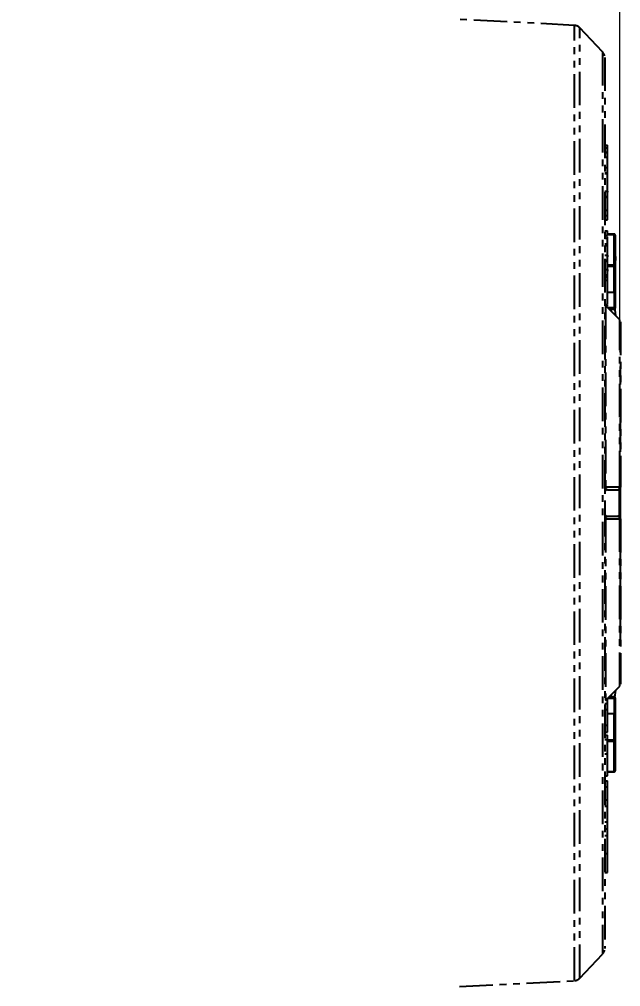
# Model space of a CAD drawing. Header units: millimetres. Extents: x 2404 to 4548, y 1024 to 2541.
# Drawn here: x 3681.1 to 3794.7, y 1289.6 to 1472.6 of the extents above; entities that cross this region are included whole.
import ezdxf

# ---------------------------------------------------------------- set-up
doc = ezdxf.new("R2010")
doc.units = ezdxf.units.MM
doc.linetypes.add('PHANTOM', pattern=[12.7, 6.35, -1.27, 1.27, -1.27, 1.27, -1.27])
doc.layers.add('AM_5', color=3, linetype='Continuous', lineweight=25)
doc.styles.add('SLDTEXTSTYLE1', font='txt.shx', dxfattribs={"width": 0.7, "bigfont": 'gbcbig.shx'})
doc.dimstyles.new('SLDDIMSTYLE12$0', dxfattribs={"dimtxt": 12, "dimasz": 10, "dimexe": 0, "dimexo": 0.0625, "dimgap": 0.875, "dimtad": 1, "dimdec": 1, "dimlfac": 1.8, "dimrnd": 1e-09, "dimzin": 12, "dimdsep": 46, "dimtxsty": 'SLDTEXTSTYLE1', "dimcen": 0.09, "dimdle": 8.16, "dimclrd": 3, "dimclre": 3, "dimadec": 0, "dimazin": 3, "dimtfac": 1, "dimtdec": 1, "dimtofl": 0, "dimtmove": 0, "dimatfit": 3, "dimfxl": 0, "dimfrac": 2, "dimtolj": 1, "dimlwd": 5, "dimlwe": 5, "dimarcsym": 0})

# ---------------------------------------------------------------- blocks, each defined once
blk = doc.blocks.new('*D53')
at = {"layer": 'AM_5', "color": 3, "lineweight": 5, "transparency": 16777216}
blk.add_line((3619.45, 1413.99), (3619.45, 1547.85), dxfattribs=at)
at = {"layer": 'AM_5', "color": 3, "linetype": 'Continuous', "lineweight": 5, "transparency": 16777216}
for p, q in [((3629.45, 1547.85), (3784.53, 1547.85)), ((3794.53, 1415.8), (3794.53, 1547.85))]:
    blk.add_line(p, q, dxfattribs=at)
at = {"layer": 'AM_5', "color": 3, "transparency": 16777216}
for points in [[(3629.45, 1549.52), (3629.45, 1546.18), (3619.45, 1547.85)], [(3784.53, 1549.52), (3784.53, 1546.18), (3794.53, 1547.85)]]:
    blk.add_solid(points, dxfattribs=at)
at = {"layer": 'Defpoints', "color": 0, "transparency": 16777216}
for p in [(3794.53, 1547.85), (3794.53, 1415.74), (3619.45, 1413.92)]:
    blk.add_point(p, dxfattribs=at)
at = {"layer": 'AM_5', "color": 0, "transparency": 16777216, "insert": (3705.98, 1554.72), "char_height": 12, "attachment_point": 5, "style": 'SLDTEXTSTYLE1'}
blk.add_mtext('\\A1;195', dxfattribs=at)

msp = doc.modelspace()

# ---------------------------------------------------------------- linework, layer by layer
at = {"color": 7, "linetype": 'PHANTOM', "lineweight": 25}
for p, q in [((3785.932, 1471.436), (3764.204, 1472.575)), ((3791.265, 1466.414), (3786.942, 1470.971)), ((3791.677, 1448.785), (3792.177, 1448.785)), ((3791.677, 1448.275), (3792.177, 1448.275)), ((3791.677, 1447.445), (3792.177, 1447.445)), ((3791.677, 1447.381), (3792.177, 1447.381)), ((3792.177, 1448.275), (3792.177, 1448.785)), ((3792.177, 1447.445), (3792.177, 1448.275)), ((3792.177, 1446.488), (3792.177, 1447.381)), ((3791.677, 1446.488), (3792.177, 1446.488)), ((3791.677, 1444.573), (3792.177, 1444.573)), ((3791.677, 1443.552), (3792.177, 1443.552)), ((3792.177, 1443.552), (3792.177, 1444.573)), ((3792.177, 1443.679), (3792.177, 1443.675)), ((3792.177, 1443.424), (3792.177, 1443.552)), ((3791.677, 1443.424), (3792.177, 1443.424)), ((3792.177, 1440.105), (3792.177, 1443.424)), ((3791.677, 1440.105), (3792.177, 1440.105)), ((3792.177, 1439.084), (3792.177, 1440.105)), ((3791.677, 1439.084), (3792.177, 1439.084)), ((3791.677, 1438.956), (3792.177, 1438.956)), ((3792.177, 1438.956), (3792.177, 1439.084)), ((3792.177, 1436.467), (3792.177, 1438.956)), ((3791.677, 1436.467), (3792.177, 1436.467)), ((3792.177, 1435.446), (3792.177, 1436.467)), ((3791.677, 1435.446), (3792.177, 1435.446)), ((3791.677, 1434.68), (3792.177, 1434.68)), ((3792.177, 1434.68), (3792.177, 1435.446)), ((3791.677, 1432.574), (3792.177, 1432.574)), ((3792.177, 1431.68), (3792.177, 1432.574)), ((3791.677, 1431.68), (3792.177, 1431.68)), ((3791.677, 1431.17), (3792.177, 1431.17)), ((3793.477, 1431.945), (3792.177, 1431.945)), ((3792.177, 1431.911), (3793.477, 1431.911)), ((3792.177, 1430.085), (3792.177, 1431.17)), ((3791.677, 1430.085), (3792.177, 1430.085)), ((3791.677, 1429.893), (3792.177, 1429.893)), ((3791.677, 1429.829), (3792.177, 1429.829)), ((3792.177, 1429.893), (3792.177, 1430.085)), ((3792.177, 1427.979), (3792.177, 1429.829)), ((3791.677, 1427.979), (3792.177, 1427.979)), ((3792.177, 1427.021), (3792.177, 1427.979)), ((3793.677, 1427.721), (3793.677, 1426.956)), ((3791.677, 1427.021), (3792.177, 1427.021)), ((3791.677, 1426.83), (3792.177, 1426.83)), ((3792.177, 1426.83), (3792.177, 1427.021)), ((3792.177, 1425.234), (3792.177, 1426.83)), ((3792.177, 1426.129), (3793.477, 1426.129)), ((3792.177, 1425.876), (3793.477, 1425.876)), ((3793.477, 1420.943), (3793.477, 1425.876)), ((3793.677, 1421.085), (3793.677, 1426.017)), ((3791.677, 1425.234), (3792.177, 1425.234)), ((3791.677, 1424.277), (3792.177, 1424.277)), ((3792.177, 1424.085), (3791.677, 1424.085)), ((3791.677, 1423.958), (3792.177, 1423.958)), ((3791.677, 1423.83), (3792.177, 1423.83)), ((3792.177, 1424.277), (3792.177, 1425.234)), ((3792.177, 1424.085), (3792.177, 1424.277)), ((3792.177, 1423.958), (3792.177, 1424.085)), ((3792.177, 1423.894), (3792.177, 1423.958)), ((3792.177, 1423.83), (3792.177, 1423.894)), ((3792.177, 1423.255), (3792.177, 1423.83)), ((3791.677, 1423.255), (3792.177, 1423.255)), ((3792.177, 1420.943), (3793.477, 1420.943)), ((3791.677, 1418.66), (3792.177, 1418.66)), ((3794.531, 1415.742), (3791.824, 1418.449)), ((3791.932, 1418.341), (3792.177, 1418.341)), ((3792.177, 1418.341), (3792.177, 1418.504)), ((3793.477, 1418.019), (3792.254, 1418.019)), ((3793.58, 1418.029), (3793.538, 1418.282)), ((3792.507, 1417.765), (3793.477, 1417.765)), ((3792.511, 1417.762), (3793.477, 1417.762)), ((3792.874, 1417.399), (3792.874, 1417.762)), ((3792.877, 1417.395), (3792.877, 1417.762)), ((3793.477, 1417.762), (3793.477, 1417.765)), ((3794.638, 1409.727), (3794.613, 1409.655)), ((3794.632, 1409.695), (3794.65, 1409.758)), ((3794.654, 1409.77), (3794.661, 1409.794)), ((3791.824, 1384.124), (3794.531, 1384.126)), ((3792.178, 1383.595), (3794.178, 1383.595)), ((3794.531, 1384.126), (3794.531, 1384.609)), ((3794.531, 1378.064), (3791.824, 1378.066)), ((3792.056, 1378.565), (3792.178, 1378.595)), ((3792.178, 1378.595), (3794.178, 1378.595)), ((3794.531, 1377.133), (3794.531, 1378.064)), ((3794.661, 1355.247), (3794.671, 1355.249)), ((3794.613, 1352.536), (3794.638, 1352.463)), ((3794.65, 1352.432), (3794.632, 1352.495)), ((3794.677, 1352.25), (3794.653, 1352.425)), ((3794.661, 1352.396), (3794.654, 1352.42)), ((3791.824, 1343.742), (3794.531, 1346.449)), ((3792.874, 1344.427), (3792.874, 1344.792)), ((3792.877, 1344.427), (3792.877, 1344.795)), ((3793.562, 1344.287), (3793.78, 1345.698)), ((3791.677, 1343.171), (3792.177, 1343.171)), ((3792.177, 1343.171), (3792.177, 1344.095)), ((3792.177, 1342.026), (3792.177, 1343.171)), ((3792.253, 1344.17), (3793.477, 1344.17)), ((3793.477, 1344.424), (3792.506, 1344.424)), ((3793.477, 1344.427), (3792.51, 1344.427)), ((3793.477, 1344.424), (3793.477, 1344.427)), ((3791.677, 1342.026), (3792.177, 1342.026)), ((3792.177, 1339.007), (3792.177, 1342.026)), ((3793.477, 1341.246), (3792.177, 1341.246)), ((3793.477, 1336.313), (3793.477, 1341.246)), ((3793.677, 1336.172), (3793.677, 1341.104)), ((3792.177, 1339.007), (3791.677, 1339.007)), ((3791.677, 1337.719), (3792.177, 1337.719)), ((3791.677, 1337.194), (3792.177, 1337.194)), ((3791.677, 1336.347), (3792.177, 1336.347)), ((3792.177, 1334.231), (3792.177, 1337.194)), ((3792.177, 1333.672), (3792.177, 1336.347)), ((3792.177, 1336.313), (3793.477, 1336.313)), ((3792.177, 1336.06), (3793.477, 1336.06)), ((3793.677, 1333.033), (3793.677, 1336.172)), ((3791.677, 1333.672), (3792.177, 1333.672)), ((3793.677, 1330.444), (3793.677, 1333.033)), ((3792.177, 1330.279), (3793.477, 1330.279)), ((3792.177, 1330.244), (3793.477, 1330.244)), ((3791.677, 1329.487), (3792.177, 1329.487)), ((3791.677, 1328.526), (3792.177, 1328.526)), ((3791.677, 1327.384), (3792.177, 1327.384)), ((3792.177, 1324.923), (3792.177, 1327.384)), ((3791.677, 1324.923), (3792.177, 1324.923)), ((3792.177, 1323.778), (3792.177, 1324.923)), ((3791.677, 1323.778), (3792.177, 1323.778)), ((3792.177, 1320.76), (3792.177, 1323.778)), ((3791.677, 1320.76), (3792.177, 1320.76)), ((3791.677, 1319.481), (3792.177, 1319.481)), ((3791.677, 1318.236), (3792.177, 1318.236)), ((3791.677, 1314.828), (3792.177, 1314.828)), ((3792.177, 1311.216), (3792.177, 1314.828)), ((3791.677, 1311.216), (3792.177, 1311.216)), ((3786.942, 1291.22), (3791.265, 1295.776)), ((3764.204, 1289.616), (3785.932, 1290.754))]:
    msp.add_line(p, q, dxfattribs=at)
at = {"color": 7, "linetype": 'PHANTOM', "lineweight": 25, "flags": 128}
for points in [[(3785.932, 1290.754), (3785.932, 1290.763), (3785.932, 1291.015), (3785.932, 1291.617), (3785.932, 1292.565), (3785.932, 1293.857), (3785.932, 1295.487), (3785.932, 1297.45), (3785.932, 1299.736), (3785.932, 1302.338), (3785.932, 1305.246), (3785.932, 1308.447), (3785.932, 1311.931), (3785.932, 1315.682), (3785.932, 1319.688), (3785.932, 1323.931), (3785.932, 1328.396), (3785.932, 1333.065), (3785.932, 1337.921), (3785.932, 1342.944), (3785.932, 1348.115), (3785.932, 1353.414), (3785.932, 1358.82), (3785.932, 1364.313), (3785.932, 1369.871), (3785.932, 1375.472), (3785.932, 1381.095), (3785.932, 1386.718), (3785.932, 1392.319), (3785.932, 1397.877), (3785.932, 1403.37), (3785.932, 1408.776), (3785.932, 1414.075), (3785.932, 1419.246), (3785.932, 1424.269), (3785.932, 1429.125), (3785.932, 1433.794), (3785.932, 1438.259), (3785.932, 1442.503), (3785.932, 1446.508), (3785.932, 1450.259), (3785.932, 1453.743), (3785.932, 1456.944), (3785.932, 1459.852), (3785.932, 1462.454), (3785.932, 1464.741), (3785.932, 1466.703), (3785.932, 1468.333), (3785.932, 1469.625), (3785.932, 1470.574), (3785.932, 1471.175), (3785.932, 1471.427), (3785.932, 1471.436)], [(3786.942, 1291.22), (3786.942, 1291.231), (3786.942, 1291.504), (3786.942, 1292.137), (3786.942, 1293.128), (3786.942, 1294.473), (3786.942, 1296.168), (3786.942, 1298.203), (3786.942, 1300.573), (3786.942, 1303.267), (3786.942, 1306.274), (3786.942, 1309.582), (3786.942, 1313.178), (3786.942, 1317.048), (3786.942, 1321.175), (3786.942, 1325.544), (3786.942, 1330.136), (3786.942, 1334.934), (3786.942, 1339.917), (3786.942, 1345.066), (3786.942, 1350.36), (3786.942, 1355.777), (3786.942, 1361.297), (3786.942, 1366.896), (3786.942, 1372.553), (3786.942, 1378.244), (3786.942, 1383.946), (3786.942, 1389.637), (3786.942, 1395.294), (3786.942, 1400.893), (3786.942, 1406.413), (3786.942, 1411.83), (3786.942, 1417.124), (3786.942, 1422.273), (3786.942, 1427.257), (3786.942, 1432.054), (3786.942, 1436.646), (3786.942, 1441.015), (3786.942, 1445.142), (3786.942, 1449.012), (3786.942, 1452.608), (3786.942, 1455.916), (3786.942, 1458.923), (3786.942, 1461.617), (3786.942, 1463.987), (3786.942, 1466.023), (3786.942, 1467.717), (3786.942, 1469.062), (3786.942, 1470.053), (3786.942, 1470.686), (3786.942, 1470.959), (3786.942, 1470.971)], [(3791.265, 1466.414), (3791.265, 1466.407), (3791.265, 1466.153), (3791.265, 1465.541), (3791.265, 1464.574), (3791.265, 1463.256), (3791.265, 1461.591), (3791.266, 1459.588), (3791.266, 1457.254), (3791.266, 1454.6), (3791.266, 1451.637), (3791.266, 1448.376), (3791.266, 1444.832), (3791.266, 1441.02), (3791.266, 1436.956), (3791.266, 1432.656), (3791.266, 1428.139), (3791.266, 1423.425), (3791.266, 1418.532), (3791.266, 1413.482), (3791.266, 1408.295), (3791.266, 1402.994), (3791.266, 1397.6), (3791.266, 1392.137), (3791.266, 1386.628), (3791.266, 1381.095), (3791.266, 1375.562), (3791.266, 1370.053), (3791.266, 1364.59), (3791.266, 1359.197), (3791.266, 1353.895), (3791.266, 1348.709), (3791.266, 1343.658), (3791.266, 1338.765), (3791.266, 1334.051), (3791.266, 1329.534), (3791.266, 1325.235), (3791.266, 1321.17), (3791.266, 1317.358), (3791.266, 1313.814), (3791.266, 1310.554), (3791.266, 1307.59), (3791.266, 1304.936), (3791.266, 1302.602), (3791.265, 1300.599), (3791.265, 1298.934), (3791.265, 1297.616), (3791.265, 1296.649), (3791.265, 1296.037), (3791.265, 1295.784), (3791.265, 1295.776)], [(3793.477, 1431.911), (3793.477, 1431.928), (3793.477, 1431.939), (3793.477, 1431.944), (3793.477, 1431.945)], [(3793.477, 1426.129), (3793.477, 1426.967), (3793.477, 1427.776), (3793.477, 1428.553), (3793.477, 1429.297), (3793.477, 1430.007), (3793.477, 1430.68), (3793.477, 1431.315), (3793.477, 1431.911)], [(3793.477, 1426.129), (3793.516, 1426.127), (3793.554, 1426.121), (3793.588, 1426.111), (3793.619, 1426.097), (3793.643, 1426.08), (3793.662, 1426.06), (3793.673, 1426.039), (3793.677, 1426.017)], [(3793.477, 1425.876), (3793.477, 1425.902), (3793.477, 1425.932), (3793.477, 1425.965), (3793.477, 1425.998), (3793.477, 1426.033), (3793.477, 1426.067), (3793.477, 1426.099), (3793.477, 1426.129)], [(3793.477, 1420.943), (3793.477, 1420.646), (3793.477, 1420.316), (3793.477, 1419.961), (3793.477, 1419.585), (3793.477, 1419.196), (3793.477, 1418.801), (3793.477, 1418.406), (3793.477, 1418.019)], [(3791.824, 1418.449), (3791.824, 1418.367), (3791.824, 1417.925), (3791.824, 1417.102), (3791.824, 1415.906), (3791.824, 1414.352), (3791.824, 1412.453), (3791.824, 1410.231), (3791.824, 1407.708), (3791.824, 1404.909), (3791.824, 1401.865), (3791.824, 1398.606), (3791.824, 1395.166), (3791.824, 1391.581), (3791.824, 1387.887), (3791.824, 1384.124)], [(3793.477, 1417.824), (3793.477, 1417.844), (3793.477, 1417.866), (3793.477, 1417.889), (3793.477, 1417.914), (3793.477, 1417.94), (3793.477, 1417.967), (3793.477, 1417.993), (3793.477, 1418.019)], [(3793.477, 1417.765), (3793.477, 1417.767), (3793.477, 1417.77), (3793.477, 1417.775), (3793.477, 1417.782), (3793.477, 1417.79), (3793.477, 1417.8), (3793.477, 1417.811), (3793.477, 1417.824)], [(3793.781, 1416.492), (3793.642, 1417.632), (3793.614, 1417.816)], [(3794.531, 1384.609), (3794.531, 1387.591), (3794.531, 1390.99), (3794.531, 1394.287), (3794.531, 1397.451), (3794.531, 1400.447), (3794.531, 1403.246), (3794.531, 1405.82), (3794.531, 1408.141), (3794.531, 1410.187), (3794.531, 1411.936), (3794.531, 1413.371), (3794.531, 1414.476), (3794.531, 1415.242), (3794.531, 1415.659), (3794.531, 1415.742)], [(3794.389, 1383.642), (3794.389, 1381.095), (3794.389, 1378.547)], [(3791.824, 1378.066), (3791.824, 1374.303), (3791.824, 1370.609), (3791.824, 1367.024), (3791.824, 1363.584), (3791.824, 1360.325), (3791.824, 1357.281), (3791.824, 1354.483), (3791.824, 1351.959), (3791.824, 1349.737), (3791.824, 1347.839), (3791.824, 1346.284), (3791.824, 1345.089), (3791.824, 1344.266), (3791.824, 1343.823), (3791.824, 1343.742)], [(3794.531, 1346.449), (3794.531, 1346.531), (3794.531, 1346.948), (3794.531, 1347.714), (3794.531, 1348.819), (3794.531, 1350.254), (3794.531, 1352.003), (3794.531, 1354.049), (3794.531, 1356.37), (3794.531, 1358.944), (3794.531, 1361.743), (3794.531, 1364.74), (3794.531, 1367.903), (3794.531, 1371.201), (3794.531, 1374.599), (3794.531, 1377.133)], [(3793.477, 1344.365), (3793.477, 1344.378), (3793.477, 1344.389), (3793.477, 1344.399), (3793.477, 1344.408), (3793.477, 1344.414), (3793.477, 1344.419), (3793.477, 1344.422), (3793.477, 1344.424)], [(3793.477, 1344.17), (3793.477, 1344.196), (3793.477, 1344.223), (3793.477, 1344.249), (3793.477, 1344.275), (3793.477, 1344.3), (3793.477, 1344.324), (3793.477, 1344.346), (3793.477, 1344.365)], [(3793.477, 1344.17), (3793.477, 1343.783), (3793.477, 1343.388), (3793.477, 1342.993), (3793.477, 1342.604), (3793.477, 1342.229), (3793.477, 1341.873), (3793.477, 1341.544), (3793.477, 1341.246)], [(3793.477, 1336.06), (3793.477, 1336.09), (3793.477, 1336.123), (3793.477, 1336.156), (3793.477, 1336.191), (3793.477, 1336.225), (3793.477, 1336.257), (3793.477, 1336.287), (3793.477, 1336.313)], [(3793.477, 1336.06), (3793.516, 1336.062), (3793.554, 1336.068), (3793.588, 1336.079), (3793.619, 1336.093), (3793.643, 1336.11), (3793.662, 1336.129), (3793.673, 1336.15), (3793.677, 1336.172)], [(3793.477, 1330.279), (3793.477, 1330.874), (3793.477, 1331.509), (3793.477, 1332.182), (3793.477, 1332.892), (3793.477, 1333.636), (3793.477, 1334.413), (3793.477, 1335.222), (3793.477, 1336.06)], [(3793.477, 1330.303), (3793.477, 1330.281), (3793.477, 1330.263), (3793.477, 1330.251), (3793.477, 1330.245), (3793.477, 1330.244)], [(3793.477, 1330.244), (3793.477, 1330.245), (3793.477, 1330.25), (3793.477, 1330.262), (3793.477, 1330.279)]]:
    msp.add_lwpolyline(points, dxfattribs=at)
at = {"color": 7, "linetype": 'PHANTOM', "lineweight": 25}
for centre, radius, start, end in [((3793.493, 1431.726), 0.185, 5.85572, 94.84996), ((3793.502, 1426.053), 0.179, 261.95044, 348.57855), ((3793.502, 1421.12), 0.179, 261.95044, 348.57855), ((3793.524, 1417.792), 0.232, 48.45882, 101.56135), ((3793.477, 1417.965), 0.2, 269.98753, 359.98753), ((3793.477, 1417.962), 0.2, 270, 360), ((3792.178, 1383.095), 0.5, 89.99997, 180), ((3794.178, 1384.095), 0.5, 270, 360), ((3794.549, 1383.85), 0.277, 62.37638, 93.77215), ((3792.178, 1379.095), 0.5, 180, 270.00004), ((3794.178, 1378.095), 0.5, 360, 90), ((3794.549, 1378.34), 0.277, 266.22785, 297.62362), ((3793.477, 1344.227), 0.2, 360, 90), ((3793.477, 1344.224), 0.2, 0.01246, 90.01247), ((3793.524, 1344.397), 0.232, 258.43864, 311.54119), ((3793.502, 1341.069), 0.179, 11.42145, 98.04956), ((3793.502, 1336.136), 0.179, 11.42145, 98.04956), ((3793.493, 1330.463), 0.185, 265.15004, 354.14429)]:
    msp.add_arc(centre, radius, start, end, dxfattribs=at)
for points, knots in [([(3786.948, 1470.942), (3786.91, 1470.988), (3786.768, 1471.162), (3786.421, 1471.361), (3786.101, 1471.404), (3785.945, 1471.424)], [0, 0, 0, 0, 0.1560443, 0.589322, 1, 1, 1, 1]), ([(3791.649, 1465.66), (3791.614, 1465.8), (3791.553, 1466.053), (3791.385, 1466.251), (3791.31, 1466.34)], [0, 0, 0, 0, 0.5529909, 1, 1, 1, 1]), ([(3791.677, 1465.375), (3791.677, 1465.317), (3791.677, 1465.201), (3791.677, 1463.844), (3791.677, 1461.634), (3791.677, 1458.51), (3791.678, 1454.532), (3791.678, 1449.736), (3791.678, 1444.178), (3791.678, 1437.919), (3791.678, 1431.028), (3791.678, 1423.583), (3791.678, 1415.666), (3791.678, 1407.365), (3791.678, 1398.772), (3791.678, 1389.983), (3791.678, 1384.058), (3791.678, 1381.095)], [0, 0, 0, 0, 0.0663505, 0.1330398, 0.199729, 0.2664183, 0.3331075, 0.3997968, 0.466486, 0.5331753, 0.5998645, 0.6665538, 0.733243, 0.7999323, 0.8666215, 0.9333108, 1, 1, 1, 1]), ([(3792.177, 1444.573), (3792.177, 1444.835), (3792.177, 1445.291), (3792.177, 1445.842), (3792.177, 1446.16), (3792.177, 1446.301), (3792.177, 1446.372), (3792.177, 1446.432), (3792.177, 1446.469), (3792.177, 1446.488)], [0, 0, 0, 0, 0.4018451, 0.700925, 0.8501447, 0.9000038, 0.92545, 0.9625731, 1, 1, 1, 1]), ([(3792.177, 1439.978), (3792.177, 1440.433), (3792.177, 1441.27), (3792.177, 1442.092), (3792.177, 1442.467)], [0, 0, 0, 0, 0.5444227, 1, 1, 1, 1]), ([(3792.177, 1440.105), (3792.177, 1440.087), (3792.177, 1440.051), (3792.177, 1439.993), (3792.177, 1439.935), (3792.177, 1439.907), (3792.177, 1439.909), (3792.177, 1439.91)], [0, 0, 0, 0, 0.1133857, 0.2261004, 0.4521085, 0.9035522, 1, 1, 1, 1]), ([(3792.177, 1431.17), (3792.177, 1431.185), (3792.177, 1431.273), (3792.177, 1431.36), (3792.177, 1431.431)], [0, 0, 0, 0, 0.1741084, 1, 1, 1, 1]), ([(3793.662, 1431.799), (3793.66, 1431.809), (3793.656, 1431.83), (3793.641, 1431.859), (3793.621, 1431.885), (3793.596, 1431.907), (3793.567, 1431.924), (3793.537, 1431.936), (3793.506, 1431.944), (3793.487, 1431.945), (3793.477, 1431.945)], [0, 0, 0, 0, 0.1371732, 0.2714331, 0.4024836, 0.5300389, 0.6538238, 0.7735757, 0.8890458, 1, 1, 1, 1]), ([(3792.177, 1427.979), (3792.177, 1427.954), (3792.177, 1427.917), (3792.177, 1427.866), (3792.177, 1427.82), (3792.177, 1427.771), (3792.177, 1427.694), (3792.177, 1427.64), (3792.177, 1427.652), (3792.177, 1427.659)], [0, 0, 0, 0, 0.0628935, 0.0931861, 0.1255191, 0.1834586, 0.2508615, 0.5002621, 1, 1, 1, 1]), ([(3792.177, 1425.234), (3792.177, 1425.218), (3792.177, 1425.192), (3792.177, 1425.153), (3792.177, 1425.12), (3792.177, 1425.064), (3792.177, 1425.004), (3792.177, 1424.97), (3792.177, 1424.976), (3792.177, 1424.978)], [0, 0, 0, 0, 0.0518131, 0.0882956, 0.1299462, 0.1775457, 0.3534829, 0.7059159, 1, 1, 1, 1]), ([(3792.177, 1418.66), (3792.177, 1419.179), (3792.177, 1420.208), (3792.177, 1421.752), (3792.177, 1422.75), (3792.177, 1423.255)], [0, 0, 0, 0, 0.3347977, 0.6633059, 1, 1, 1, 1]), ([(3793.677, 1417.965), (3793.677, 1418.238), (3793.677, 1418.792), (3793.677, 1419.645), (3793.677, 1420.446), (3793.677, 1420.874), (3793.677, 1421.085)], [0, 0, 0, 0, 0.24558897, 0.5, 0.75441103, 1, 1, 1, 1]), ([(3794.677, 1415.388), (3794.677, 1415.343), (3794.677, 1415.253), (3794.678, 1414.51), (3794.678, 1413.075), (3794.678, 1410.528), (3794.678, 1406.985), (3794.678, 1403.259), (3794.678, 1399.721), (3794.678, 1395.948), (3794.678, 1392.037), (3794.678, 1388.085), (3794.678, 1385.413), (3794.678, 1384.095)], [0, 0, 0, 0, 0.07827687, 0.15871, 0.24116849, 0.36932909, 0.49988873, 0.58696496, 0.67333854, 0.75883145, 0.84127172, 0.92171409, 1, 1, 1, 1]), ([(3794.677, 1409.94), (3794.677, 1410.072), (3794.677, 1410.336), (3794.677, 1410.698), (3794.677, 1411.034), (3794.677, 1411.341), (3794.677, 1411.62), (3794.677, 1411.87), (3794.677, 1412.021), (3794.677, 1412.125), (3794.677, 1412.241), (3794.677, 1412.394), (3794.677, 1412.535), (3794.677, 1412.742), (3794.677, 1412.781), (3794.677, 1412.813)], [0, 0, 0, 0, 0.07144385, 0.14288374, 0.21431988, 0.28576303, 0.35720674, 0.42863778, 0.50005558, 0.50406448, 0.53604837, 0.6252562, 0.69323765, 0.75009307, 1, 1, 1, 1]), ([(3794.608, 1409.651), (3794.625, 1409.689), (3794.666, 1409.78), (3794.673, 1409.881), (3794.677, 1409.94)], [0, 0, 0, 0, 0.4097539, 1, 1, 1, 1]), ([(3794.677, 1409.94), (3794.677, 1409.892), (3794.677, 1409.842), (3794.661, 1409.794), (3794.66, 1409.792)], [0, 0, 0, 0, 0.946273, 1, 1, 1, 1]), ([(3794.677, 1378.097), (3794.677, 1379.096), (3794.677, 1381.35), (3794.677, 1384.872), (3794.677, 1388.594), (3794.677, 1392.211), (3794.677, 1395.67), (3794.677, 1398.924), (3794.677, 1401.919), (3794.677, 1404.645), (3794.677, 1406.175), (3794.677, 1406.94)], [0, 0, 0, 0, 0.0904762, 0.2041666, 0.3178571, 0.4315476, 0.5452381, 0.6589286, 0.772619, 0.8863095, 1, 1, 1, 1]), ([(3791.807, 1383.682), (3791.829, 1383.667), (3791.887, 1383.628), (3791.992, 1383.626), (3792.056, 1383.625)], [0, 0, 0, 0, 0.3808157, 1, 1, 1, 1]), ([(3792.178, 1383.595), (3792.137, 1383.601), (3792.057, 1383.611), (3791.962, 1383.689), (3791.895, 1383.788), (3791.855, 1383.88), (3791.832, 1383.976), (3791.823, 1384.06), (3791.824, 1384.103), (3791.824, 1384.124)], [0, 0, 0, 0, 0.28654563, 0.56106869, 0.68919014, 0.8054766, 0.90650496, 0.95317639, 1, 1, 1, 1]), ([(3794.178, 1383.595), (3794.224, 1383.602), (3794.297, 1383.614), (3794.382, 1383.682), (3794.44, 1383.753), (3794.484, 1383.837), (3794.526, 1383.961), (3794.529, 1384.061), (3794.531, 1384.126)], [0, 0, 0, 0, 0.238585, 0.3787456, 0.4999975, 0.6362115, 0.761415, 1, 1, 1, 1]), ([(3791.678, 1381.095), (3791.678, 1378.132), (3791.678, 1372.207), (3791.678, 1363.418), (3791.678, 1354.825), (3791.678, 1346.524), (3791.678, 1338.607), (3791.678, 1331.162), (3791.678, 1324.272), (3791.678, 1318.013), (3791.678, 1312.455), (3791.678, 1307.659), (3791.677, 1303.68), (3791.677, 1300.556), (3791.677, 1298.346), (3791.677, 1296.988), (3791.677, 1296.873), (3791.677, 1296.815)], [0, 0, 0, 0, 0.066684, 0.133368, 0.200052, 0.266736, 0.33342, 0.400104, 0.466788, 0.533472, 0.600156, 0.66684, 0.7335241, 0.8002081, 0.8668921, 0.9335761, 1, 1, 1, 1]), ([(3792.056, 1378.565), (3791.992, 1378.564), (3791.887, 1378.562), (3791.829, 1378.523), (3791.807, 1378.508)], [0, 0, 0, 0, 0.6187385, 1, 1, 1, 1]), ([(3791.824, 1378.066), (3791.824, 1378.088), (3791.823, 1378.13), (3791.832, 1378.215), (3791.855, 1378.311), (3791.895, 1378.402), (3791.962, 1378.503), (3792.018, 1378.54), (3792.056, 1378.565)], [0, 0, 0, 0, 0.0657455, 0.1312299, 0.2728945, 0.435902, 0.6154442, 1, 1, 1, 1]), ([(3794.531, 1378.064), (3794.529, 1378.13), (3794.526, 1378.229), (3794.484, 1378.353), (3794.44, 1378.437), (3794.382, 1378.508), (3794.297, 1378.576), (3794.224, 1378.588), (3794.178, 1378.595)], [0, 0, 0, 0, 0.2385849, 0.3638389, 0.5000025, 0.6213043, 0.7614151, 1, 1, 1, 1]), ([(3794.678, 1378.095), (3794.678, 1376.733), (3794.678, 1374.01), (3794.678, 1370.038), (3794.678, 1366.222), (3794.678, 1362.621), (3794.678, 1359.284), (3794.678, 1356.262), (3794.678, 1353.596), (3794.678, 1351.325), (3794.678, 1349.484), (3794.678, 1348.089), (3794.677, 1347.2), (3794.677, 1346.788), (3794.677, 1346.844), (3794.677, 1346.859)], [0, 0, 0, 0, 0.0808771, 0.1617542, 0.2426313, 0.3235084, 0.4043855, 0.4852626, 0.5661397, 0.6470168, 0.7278939, 0.808771, 0.8896481, 0.9705252, 1, 1, 1, 1]), ([(3794.677, 1355.25), (3794.677, 1356.015), (3794.677, 1357.545), (3794.677, 1360.271), (3794.677, 1363.266), (3794.677, 1366.521), (3794.677, 1369.979), (3794.677, 1373.598), (3794.677, 1376.257), (3794.677, 1377.7), (3794.677, 1377.886)], [0, 0, 0, 0, 0.1398935, 0.2797871, 0.4196806, 0.5595741, 0.6994677, 0.8393612, 0.9792547, 1, 1, 1, 1]), ([(3794.655, 1352.415), (3794.657, 1352.407), (3794.676, 1352.354), (3794.677, 1352.298), (3794.677, 1352.25)], [0, 0, 0, 0, 0.1486571, 1, 1, 1, 1]), ([(3794.677, 1349.431), (3794.677, 1349.426), (3794.677, 1349.411), (3794.677, 1349.896), (3794.677, 1350.795), (3794.677, 1351.765), (3794.677, 1352.25)], [0, 0, 0, 0, 0.1673104, 0.4448736, 0.7224368, 1, 1, 1, 1]), ([(3793.677, 1341.104), (3793.677, 1341.315), (3793.677, 1341.743), (3793.677, 1342.545), (3793.677, 1343.397), (3793.677, 1343.952), (3793.677, 1344.224)], [0, 0, 0, 0, 0.24558897, 0.5, 0.75441103, 1, 1, 1, 1]), ([(3792.177, 1337.719), (3792.177, 1337.806), (3792.177, 1337.98), (3792.177, 1338.283), (3792.177, 1338.679), (3792.177, 1338.876), (3792.177, 1339.007)], [0, 0, 0, 0, 0.1250401, 0.2502359, 0.4998742, 1, 1, 1, 1]), ([(3792.177, 1329.487), (3792.177, 1329.522), (3792.177, 1329.591), (3792.177, 1330.221), (3792.177, 1331.053), (3792.177, 1331.843), (3792.177, 1332.736), (3792.177, 1333.36), (3792.177, 1333.672)], [0, 0, 0, 0, 0.25015941, 0.49958066, 0.62466902, 0.74973011, 0.87480959, 1, 1, 1, 1]), ([(3792.177, 1327.384), (3792.177, 1327.479), (3792.177, 1327.598), (3792.177, 1327.875), (3792.177, 1328.118), (3792.177, 1328.363), (3792.177, 1328.526)], [0, 0, 0, 0, 0.5004596, 0.6283614, 0.7507034, 1, 1, 1, 1]), ([(3792.177, 1319.481), (3792.177, 1319.567), (3792.177, 1319.74), (3792.177, 1320.04), (3792.177, 1320.432), (3792.177, 1320.629), (3792.177, 1320.76)], [0, 0, 0, 0, 0.125077, 0.2502224, 0.4998872, 1, 1, 1, 1]), ([(3792.177, 1318.065), (3792.177, 1318.226), (3792.177, 1318.467), (3792.177, 1318.97), (3792.177, 1319.311), (3792.177, 1319.481)], [0, 0, 0, 0, 0.5005372, 0.7503463, 1, 1, 1, 1]), ([(3792.177, 1314.828), (3792.177, 1315.232), (3792.177, 1316.038), (3792.177, 1317.028), (3792.177, 1317.681), (3792.177, 1318.029), (3792.177, 1318.175), (3792.177, 1318.23), (3792.177, 1318.234), (3792.177, 1318.236)], [0, 0, 0, 0, 0.2503213, 0.4998014, 0.6247836, 0.7496745, 0.8746984, 0.9373467, 1, 1, 1, 1]), ([(3791.362, 1295.904), (3791.397, 1295.946), (3791.491, 1296.06), (3791.579, 1296.265), (3791.634, 1296.428), (3791.646, 1296.505), (3791.646, 1296.508)], [0, 0, 0, 0, 0.2393477, 0.6547521, 0.9846919, 1, 1, 1, 1]), ([(3785.936, 1290.779), (3786.017, 1290.778), (3786.262, 1290.774), (3786.61, 1290.943), (3786.876, 1291.129), (3786.969, 1291.256), (3786.984, 1291.277)], [0, 0, 0, 0, 0.20194111, 0.60715045, 0.93704978, 1, 1, 1, 1])]:
    msp.add_open_spline(points, degree=3, knots=knots, dxfattribs=at)
msp.add_open_spline([(3793.677, 1426.017), (3793.677, 1427.109), (3793.677, 1429.293), (3793.677, 1430.928), (3793.677, 1431.745)], degree=3, dxfattribs=at)

# ---------------------------------------------------------------- dimensions: what is measured, and where the dimension line sits
at = {"layer": 'AM_5'}
dim = msp.add_linear_dim(base=(3794.531, 1547.849), p1=(3619.448, 1413.924), p2=(3794.531, 1415.742), text='195', dimstyle='SLDDIMSTYLE12$0', override={"dimlfac": 1}, dxfattribs=at)
dim.commit()
dim.dimension.update_dxf_attribs({"geometry": '*D53', "text_midpoint": (3705.982, 1547.849), "dimtype": 160})

doc.saveas('drawing.dxf')
